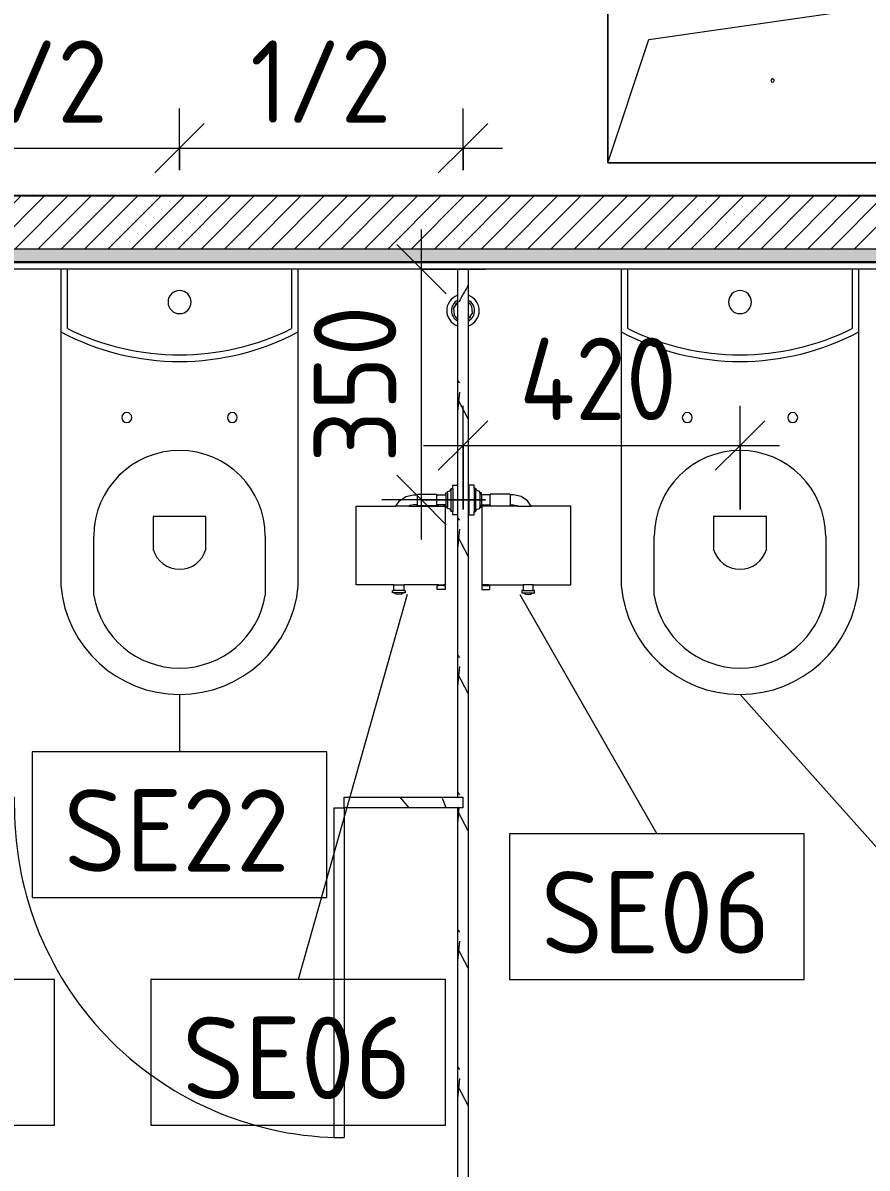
# Model space of a CAD drawing. Header units: millimetres. Extents: x 63482 to 319368, y -8553 to 29000.
# Drawn here: x 301917 to 303197, y 8606 to 10342 of the extents above; entities that cross this region are included whole.
import ezdxf

# ---------------------------------------------------------------- set-up
doc = ezdxf.new("R2010")
doc.units = ezdxf.units.MM
for name, color, linetype, lineweight in [('A-ANNO-DIMS', 7, 'Continuous', 9), ('A-ANNO-DIMS-50', 7, 'Continuous', 9), ('A-DOOR', 7, 'Continuous', 9), ('A-GENM', 7, 'Continuous', 9), ('A-WALL', 7, 'Continuous', 9), ('I-WALL', 7, 'Continuous', 9), ('P-SANR-FIXT-IDEN', 7, 'Continuous', 9)]:
    doc.layers.add(name, color=color, linetype=linetype, lineweight=lineweight)
for name, color, linetype, lineweight, true_color in [('A-DETL-GENF-1', 7, 'Continuous', 9, 0x4994b4), ('A-WALL-1', 7, 'Continuous', 25, 0x3c3c3c), ('A-WALL-FNSH-1', 7, 'Continuous', 15, 0x3c3c3c), ('P-SANR-FIXT-1', 7, 'Continuous', 15, 0x4994b4)]:
    doc.layers.add(name, color=color, linetype=linetype, lineweight=lineweight, true_color=true_color)
doc.styles.add('GOST Common', font='GOST_Common.ttf', dxfattribs={"height": 125})
doc.styles.add('ISOCPEUR', font='isocpeur.ttf', dxfattribs={"width": 0.9, "height": 125})
doc.dimstyles.new('ISO-2_5_0_9К_БОЛЬШОЙ', dxfattribs={"dimscale": 304.8, "dimtxt": 124.497647, "dimasz": 0.246063, "dimexe": 0.19685, "dimexo": 0.492126, "dimgap": 0, "dimtad": 1, "dimdec": 0, "dimrnd": 10, "dimzin": 0, "dimdsep": 46, "dimtxsty": 'ISOCPEUR', "dimblk1": 'OBLIQUE', "dimblk2": 'OBLIQUE', "dimsah": 1, "dimcen": 0.09, "dimdle": 0.19685, "dimazin": 0, "dimtfac": 1, "dimtdec": 4, "dimtix": 1, "dimtmove": 0, "dimatfit": 3, "dimfxl": 1, "dimtvp": 1, "dimtolj": 1, "dimtzin": 0, "dimarcsym": 2})
pattern_1 = [(288.435, (97775.355, 9160), (208.250902, -416.49961), [79.025, -579.519]), (319.399, (97800.345, 9085.03), (1249.5049425, -1041.2430683), [38.399, -1881.571]), (316.848, (97621.25, 9060.04), (3123.769422, -2915.4788923), [91.346, -4475.934]), (289.983, (97687.89, 8997.565), (624.746965, -1666.001328), [48.75, -2388.754]), (270, (97704.55, 9160), (208.25, -208.25), [41.65, -166.6]), (298.443, (97704.55, 9118.35), (-1457.75313005, 2707.24838793), [113.682, -5570.435]), (264.289, (97758.695, 9018.39), (208.2636477, 1874.2483835), [41.858, -2051.029]), (309.806, (97754.53, 8976.74), (-833.007541, 1041.2439595), [32.53, -1593.955])]

# ---------------------------------------------------------------- blocks, each defined once
blk = doc.blocks.new('GM_Отверстие прямоугольное _в плите_ - Отверстие-V334-Фрагмент 3_2')
at = {"layer": 'A-GENM'}
for p, q in [((-250, -125), (-250, 125)), ((-250, 125), (-250, -125)), ((-187.5, 62.5), (250, 125)), ((250, 125), (250, -125)), ((250, -125), (250, 125)), ((-250, -125), (-187.5, 62.5)), ((250, -125), (-250, -125)), ((-250, -125), (250, -125))]:
    blk.add_line(p, q, dxfattribs=at)
for start, end in [(360, 180), (180, 360)]:
    blk.add_arc((0, 0), 2.5, start, end, dxfattribs=at)
blk = doc.blocks.new('FP_343-Фрагмент 3_2')
at = {"layer": 'A-GENM'}
for p, q in [((20.3, 8), (21.8, 7)), ((21.8, 7), (23.4, 6.1)), ((23.4, 6.1), (25, 5.1)), ((25, 5.1), (26.7, 4.2)), ((26.7, 4.2), (28.4, 3.2)), ((28.4, 3.2), (30.1, 2.2)), ((30.1, 2.2), (31.8, 1.3)), ((31.8, 1.3), (33.5, 0.3)), ((33.5, 0.3), (35.2, -0.6)), ((35.2, -0.6), (37, -1.6)), ((37, -1.6), (38.8, -2.6)), ((38.8, -2.6), (40.6, -3.5)), ((40.6, -3.5), (42.3, -4.5)), ((42.3, -4.5), (44.1, -5.4)), ((44.1, -5.4), (45.9, -6.4))]:
    blk.add_line(p, q, dxfattribs=at)
blk = doc.blocks.new('131_Сантехническая перегородка 7 - СП-1-30858579-Фрагмент 3_2')
at = {"layer": 'A-GENM'}
h = blk.add_hatch(dxfattribs=at)
h.set_pattern_fill('FP_145', color=256, style=0, pattern_type=2)
h.set_pattern_definition([(198.435, (9964.92, -97705.355), (-416.49961, -208.250902), [79.025, -579.519]), (229.399, (9889.95, -97730.345), (-1041.2430683, -1249.5049425), [38.399, -1881.571]), (226.848, (9864.96, -97551.25), (-2915.4788923, -3123.769422), [91.346, -4475.934]), (199.983, (9802.485, -97617.89), (-1666.001328, -624.746965), [48.75, -2388.754]), (180, (9964.92, -97634.55), (-208.25, -208.25), [41.65, -166.6]), (208.443, (9923.27, -97634.55), (2707.24838793, 1457.75313005), [113.682, -5570.435]), (174.289, (9823.31, -97688.695), (1874.2483835, -208.2636477), [41.858, -2051.029]), (219.806, (9781.66, -97684.53), (1041.2439595, 833.007541), [32.53, -1593.955])])
h.paths.add_polyline_path([(2165.9, -8), (2165.9, 8), (45.9, 8), (45.9, -8), (796.9, -8), (796.9, 0), (812.9, 0), (812.9, -8), (1889.1, -8)])
for p, q in [((-4.1, 8), (45.9, 8)), ((45.9, 8), (2165.9, 8)), ((45.9, -8), (-4.1, -8)), ((796.9, -8), (45.9, -8)), ((2165.9, -8), (812.9, -8))]:
    blk.add_line(p, q, dxfattribs=at)
at = {"layer": 'A-GENM', "flags": 128}
for points in [[(71.5, 8), (62.7, 14.5), (51.9, 13.4), (45.9, 8)], [(45.9, -8), (54.7, -14.5), (65.5, -13.4), (71.5, -8)]]:
    blk.add_lwpolyline(points, dxfattribs=at)
at = {"layer": 'A-GENM'}
for radius, start, end in [(24.6, 19.9113, 160.0887), (17.6, 28.9731, 151.0269), (15.1, 126.8617, 139.5341), (15.1, 78.8699, 82.6459), (15.1, 40.4659, 53.124), (24.6, 199.9113, 340.0887), (17.6, 208.9731, 331.0269), (15.1, 220.4659, 233.124), (15.1, 258.8699, 262.6459), (15.1, 306.8617, 319.5341)]:
    blk.add_arc((58.7, 0), radius, start, end, dxfattribs=at)
blk.add_blockref('FP_343-Фрагмент 3_2', (0, 0), dxfattribs=at)
blk = doc.blocks.new('131_Сантехническая перегородка_Дверь 5 - СД-1-V347-Фрагмент 3_2')
at = {"layer": 'A-DOOR'}
h = blk.add_hatch(dxfattribs=at)
h.set_pattern_fill('FP_151', color=256, style=0, pattern_type=2)
h.set_pattern_definition(pattern_1)
h.paths.add_polyline_path([(930, 8), (750, 8), (750, -8), (930, -8)])
at = {"layer": 'A-GENM'}
h = blk.add_hatch(dxfattribs=at)
h.set_pattern_fill('FP_151', color=256, style=0, pattern_type=2)
h.set_pattern_definition(pattern_1)
h.paths.add_polyline_path([(250, 8), (70, 8), (70, -8), (250, -8)])
at = {"layer": 'A-DOOR'}
for p, q in [((266, 508), (250, 508)), ((250, 8), (250, 508)), ((266, 8), (266, 508)), ((266, 8), (250, 8))]:
    blk.add_line(p, q, dxfattribs=at)
blk.add_arc((250, 8), 500, 360, 90, dxfattribs=at)
at = {"layer": 'A-GENM'}
for p, q in [((70, 8), (250, 8)), ((70, 8), (70, -8)), ((250, 8), (250, -8)), ((750, 8), (930, 8)), ((750, 8), (750, -8)), ((930, 8), (930, -8)), ((250, -8), (70, -8)), ((930, -8), (750, -8))]:
    blk.add_line(p, q, dxfattribs=at)
blk = doc.blocks.new('WC Seat_2 with Cistern-Wall Based - SE22-33487382-Фрагмент 3_2')
at = {"layer": 'P-SANR-FIXT-1'}
for p, q in [((-5, 410.5), (-5, 500.5)), ((255, 500.5), (255, 410.5)), ((-55, 485.5), (-55, 100.5)), ((305, 100.5), (305, 485.5)), ((85, 430.5), (85, 380.5)), ((165, 380.5), (165, 430.5)), ((85, 380.5), (165, 380.5)), ((-55, 100.5), (-55, 5.5)), ((-45, 5.5), (-45, 95.6)), ((295, 95.6), (295, 5.5)), ((305, 5.5), (305, 100.5))]:
    blk.add_line(p, q, dxfattribs=at)
for centre, radius, start, end in [((125, 469.8), 180.7, 4.9791, 175.0209), ((125, 478.7), 131.8, 9.5273, 170.4727), ((125, 418.8), 41.7, 16.2602, 163.7398), ((125, 410.5), 130, 180, 360), ((45, 230.5), 7.5, 0, 180), ((45, 230.5), 7.5, 180, 360), ((205, 230.5), 7.5, 0, 180), ((205, 230.5), 7.5, 180, 360), ((125, -237), 382.5, 61.9275, 118.0725), ((125, -247), 382.5, 63.6122, 116.3878), ((125, 55.5), 17.5, 0, 180), ((125, 55.5), 17.5, 180, 360)]:
    blk.add_arc(centre, radius, start, end, dxfattribs=at)
blk = doc.blocks.new('WC Seat_2 with Cistern-Wall Based - SE21-33487045-Фрагмент 3_2')
at = {"layer": 'P-SANR-FIXT-1'}
for p, q in [((-5, 410.5), (-5, 500.5)), ((255, 500.5), (255, 410.5)), ((-55, 485.5), (-55, 100.5)), ((305, 100.5), (305, 485.5)), ((85, 430.5), (85, 380.5)), ((165, 380.5), (165, 430.5)), ((85, 380.5), (165, 380.5)), ((-55, 100.5), (-55, 5.5)), ((-45, 5.5), (-45, 95.6)), ((295, 95.6), (295, 5.5)), ((305, 5.5), (305, 100.5))]:
    blk.add_line(p, q, dxfattribs=at)
for centre, radius, start, end in [((125, 469.8), 180.7, 4.9791, 175.0209), ((125, 478.7), 131.8, 9.5273, 170.4727), ((125, 418.8), 41.7, 16.2602, 163.7398), ((125, 410.5), 130, 180, 360), ((45, 230.5), 7.5, 0, 180), ((45, 230.5), 7.5, 180, 360), ((205, 230.5), 7.5, 0, 180), ((205, 230.5), 7.5, 180, 360), ((125, -237), 382.5, 61.9275, 118.0725), ((125, -247), 382.5, 63.6122, 116.3878), ((125, 55.5), 17.5, 0, 180), ((125, 55.5), 17.5, 180, 360)]:
    blk.add_arc(centre, radius, start, end, dxfattribs=at)
blk = doc.blocks.new('Sanitary_Toilet-Accessories_Gessi_Wall-mounted-paper-roll-holder-65449 - Chrome-V367-Фрагмент 3_2')
at = {"layer": 'A-DETL-GENF-1'}
for p, q in [((97744.3, 9636.5), (97744.3, 9641.5)), ((97744.3, 9641.5), (97751.5, 9641.5)), ((97663.4, 9617.9), (97673, 9624.3)), ((97673, 9624.3), (97684.3, 9626.5)), ((97684.3, 9626.5), (97689.8, 9626.5)), ((97689.8, 9626.5), (97689.8, 9628)), ((97689.8, 9628), (97719.8, 9628)), ((97689.8, 9626.5), (97689.8, 9611.5)), ((97719.8, 9628), (97719.8, 9626.5)), ((97719.8, 9611.5), (97719.8, 9626.5)), ((97719.8, 9626.5), (97733.3, 9626.5)), ((97733.3, 9626.5), (97733.3, 9630)), ((97733.3, 9630), (97735.8, 9630)), ((97733.3, 9628), (97733.3, 9609.5)), ((97735.8, 9632), (97737.8, 9632.3)), ((97735.8, 9630), (97735.8, 9632)), ((97735.8, 9630), (97735.8, 9608)), ((97737.8, 9632.3), (97739.7, 9633.3)), ((97739.7, 9633.3), (97741.1, 9634.8)), ((97741.1, 9634.8), (97741.8, 9636.5)), ((97741.8, 9601.6), (97741.8, 9636.5)), ((97741.8, 9636.5), (97744.3, 9636.5)), ((97744.3, 9636.5), (97744.3, 9601.5)), ((97597.5, 9607.9), (97597.7, 9609.5)), ((97597.5, 9491.8), (97597.5, 9607.9)), ((97597.7, 9609.5), (97657.8, 9609.5)), ((97657.8, 9609.5), (97663.4, 9617.9)), ((97677.4, 9609.5), (97657.8, 9609.5)), ((97678.7, 9610.4), (97677.4, 9609.5)), ((97677.4, 9609.5), (97722.5, 9609.5)), ((97684.3, 9611.5), (97678.7, 9610.4)), ((97689.8, 9611.5), (97684.3, 9611.5)), ((97689.8, 9610), (97689.8, 9611.5)), ((97719.8, 9610), (97689.8, 9610)), ((97722.5, 9611.5), (97719.8, 9611.5)), ((97719.8, 9611.5), (97719.8, 9610)), ((97730.5, 9611.5), (97722.5, 9611.5)), ((97722.5, 9609.5), (97722.5, 9611.5)), ((97722.5, 9609.5), (97730.5, 9609.5)), ((97733.3, 9611.5), (97730.5, 9611.5)), ((97730.5, 9611.5), (97730.5, 9609.5)), ((97730.5, 9609.5), (97732.5, 9609.5)), ((97732.5, 9609.5), (97732.5, 9490.5)), ((97733.3, 9608), (97733.3, 9611.5)), ((97735.8, 9608), (97733.3, 9608)), ((97735.8, 9606), (97735.8, 9608)), ((97737.8, 9605.7), (97735.8, 9606)), ((97739.7, 9604.8), (97737.8, 9605.7)), ((97741.1, 9603.3), (97739.7, 9604.8)), ((97741.8, 9601.6), (97741.1, 9603.3)), ((97744.3, 9601.5), (97741.8, 9601.6)), ((97744.3, 9596.5), (97744.3, 9601.5)), ((97751.5, 9596.5), (97744.3, 9596.5)), ((97597.7, 9490.5), (97597.5, 9491.8)), ((97654.8, 9490.5), (97597.7, 9490.5)), ((97654.8, 9490.5), (97669.8, 9490.5)), ((97654.8, 9481.5), (97654.8, 9490.5)), ((97722.5, 9490.5), (97669.8, 9490.5)), ((97669.8, 9490.5), (97669.8, 9481.5)), ((97720.5, 9483), (97720.5, 9489.5)), ((97720.5, 9489.5), (97722.5, 9489.5)), ((97732.5, 9483), (97720.5, 9483)), ((97722.5, 9490.5), (97730.5, 9490.5)), ((97722.5, 9489.5), (97722.5, 9490.5)), ((97730.5, 9489.5), (97722.5, 9489.5)), ((97732.5, 9490.5), (97730.5, 9490.5)), ((97730.5, 9490.5), (97730.5, 9489.5)), ((97730.5, 9489.5), (97732.5, 9489.5)), ((97732.5, 9489.5), (97732.5, 9483)), ((97652.8, 9478), (97652.8, 9481.5)), ((97652.8, 9481.5), (97654.8, 9481.5)), ((97654.8, 9478), (97652.8, 9478)), ((97669.8, 9481.5), (97654.8, 9481.5)), ((97669.8, 9478), (97654.8, 9478)), ((97658.3, 9476.2), (97654.8, 9478)), ((97662.3, 9475.5), (97658.3, 9476.2)), ((97666.3, 9476.2), (97662.3, 9475.5)), ((97669.8, 9478), (97666.3, 9476.2)), ((97669.8, 9481.5), (97671.8, 9481.5)), ((97671.8, 9478), (97669.8, 9478)), ((97671.8, 9481.5), (97671.8, 9478))]:
    blk.add_line(p, q, dxfattribs=at)
blk = doc.blocks.new('Sanitary_Toilet-Accessories_Gessi_Wall-mounted-paper-roll-holder-65449 - Chrome-30916167-Фрагмент 3_2')
at = {"layer": 'A-DETL-GENF-1'}
for p, q in [((97768.3, 9641.5), (97768.3, 9596.5)), ((97776.3, 9641.5), (97768.3, 9641.5)), ((97776.3, 9636.5), (97776.3, 9641.5)), ((97776.3, 9636.5), (97776.3, 9601.5)), ((97778.8, 9636.5), (97776.3, 9636.5)), ((97778.8, 9601.6), (97778.8, 9636.5)), ((97779.5, 9634.8), (97778.8, 9636.5)), ((97780.9, 9633.3), (97779.5, 9634.8)), ((97782.8, 9632.3), (97780.9, 9633.3)), ((97784.8, 9632), (97782.8, 9632.3)), ((97784.8, 9630), (97784.8, 9632)), ((97784.8, 9630), (97784.8, 9608)), ((97787.3, 9630), (97784.8, 9630)), ((97787.3, 9626.5), (97787.3, 9630)), ((97787.3, 9628), (97787.3, 9609.5)), ((97800.8, 9626.5), (97787.3, 9626.5)), ((97800.8, 9628), (97800.8, 9626.5)), ((97830.8, 9628), (97800.8, 9628)), ((97800.8, 9611.5), (97800.8, 9626.5)), ((97830.8, 9626.5), (97830.8, 9628)), ((97830.8, 9626.5), (97830.8, 9611.5)), ((97836.3, 9626.5), (97830.8, 9626.5)), ((97847.6, 9624.3), (97836.3, 9626.5)), ((97857.1, 9617.9), (97847.6, 9624.3)), ((97779.5, 9603.3), (97780.9, 9604.8)), ((97780.9, 9604.8), (97782.8, 9605.7)), ((97782.8, 9605.7), (97784.8, 9606)), ((97784.8, 9608), (97787.3, 9608)), ((97784.8, 9606), (97784.8, 9608)), ((97787.3, 9611.5), (97790, 9611.5)), ((97787.3, 9608), (97787.3, 9611.5)), ((97788, 9609.5), (97788, 9490.5)), ((97790, 9609.5), (97788, 9609.5)), ((97790, 9611.5), (97798, 9611.5)), ((97790, 9611.5), (97790, 9609.5)), ((97798, 9609.5), (97790, 9609.5)), ((97798, 9611.5), (97800.8, 9611.5)), ((97798, 9609.5), (97798, 9611.5)), ((97843.2, 9609.5), (97798, 9609.5)), ((97800.8, 9611.5), (97800.8, 9610)), ((97800.8, 9610), (97830.8, 9610)), ((97830.8, 9611.5), (97836.3, 9611.5)), ((97830.8, 9610), (97830.8, 9611.5)), ((97836.3, 9611.5), (97841.8, 9610.4)), ((97841.8, 9610.4), (97843.2, 9609.5)), ((97843.2, 9609.5), (97862.7, 9609.5)), ((97862.7, 9609.5), (97857.1, 9617.9)), ((97922.8, 9609.5), (97862.7, 9609.5)), ((97923, 9607.9), (97922.8, 9609.5)), ((97923, 9491.8), (97923, 9607.9)), ((97768.3, 9596.5), (97776.3, 9596.5)), ((97776.3, 9601.5), (97778.8, 9601.6)), ((97776.3, 9596.5), (97776.3, 9601.5)), ((97778.8, 9601.6), (97779.5, 9603.3)), ((97788, 9490.5), (97790, 9490.5)), ((97788, 9489.5), (97788, 9483)), ((97790, 9489.5), (97788, 9489.5)), ((97788, 9483), (97800, 9483)), ((97798, 9490.5), (97790, 9490.5)), ((97790, 9490.5), (97790, 9489.5)), ((97790, 9489.5), (97798, 9489.5)), ((97798, 9490.5), (97850.8, 9490.5)), ((97798, 9489.5), (97798, 9490.5)), ((97800, 9489.5), (97798, 9489.5)), ((97800, 9483), (97800, 9489.5)), ((97865.8, 9490.5), (97850.8, 9490.5)), ((97850.8, 9490.5), (97850.8, 9481.5)), ((97865.8, 9490.5), (97922.8, 9490.5)), ((97865.8, 9481.5), (97865.8, 9490.5)), ((97922.8, 9490.5), (97923, 9491.8)), ((97848.8, 9481.5), (97848.8, 9478)), ((97850.8, 9481.5), (97848.8, 9481.5)), ((97848.8, 9478), (97850.8, 9478)), ((97850.8, 9481.5), (97865.8, 9481.5)), ((97850.8, 9478), (97865.8, 9478)), ((97850.8, 9478), (97854.3, 9476.2)), ((97854.3, 9476.2), (97858.3, 9475.5)), ((97858.3, 9475.5), (97862.3, 9476.2)), ((97862.3, 9476.2), (97865.8, 9478)), ((97867.8, 9481.5), (97865.8, 9481.5)), ((97865.8, 9478), (97867.8, 9478)), ((97867.8, 9478), (97867.8, 9481.5))]:
    blk.add_line(p, q, dxfattribs=at)
blk = doc.blocks.new('М_сантехническая_рамка1 - В рамке-30590747-Фрагмент 3_2')
at = {"layer": 'P-SANR-FIXT-IDEN'}
for p, q in [((4.293, 2.24), (-4.639, 2.24)), ((-4.639, 2.24), (-4.639, -2.178)), ((4.293, -2.178), (4.293, 2.24)), ((-4.639, -2.178), (4.293, -2.178))]:
    blk.add_line(p, q, dxfattribs=at)
blk = doc.blocks.new('DIMBLOCK69-Фрагмент 3_2')
at = {"layer": 'A-ANNO-DIMS-50'}
for p, q in [((301724.5, 10118), (301724.5, 10212.6)), ((302154.3, 10119), (302154.3, 10212.6)), ((301724.5, 10152.6), (302154.3, 10152.6)), ((301724.5, 10152.6), (301724.5, 10118)), ((302154.3, 10152.6), (302154.3, 10119))]:
    blk.add_line(p, q, dxfattribs=at)
at = {"layer": 'A-ANNO-DIMS-50', "lineweight": 20}
for p, q in [((301724.5, 10152.6), (301762, 10190.1)), ((302154.3, 10152.6), (302191.8, 10190.1)), ((301724.5, 10152.6), (301687, 10115.1)), ((302154.3, 10152.6), (302116.8, 10115.1))]:
    blk.add_line(p, q, dxfattribs=at)
at = {"layer": 'A-ANNO-DIMS-50', "color": 0, "insert": (301831.7, 10315.9), "char_height": 125, "width": 258.572, "attachment_point": 1, "line_spacing_factor": 1.149209, "style": 'ISOCPEUR'}
blk.add_mtext('1/2', dxfattribs=at)
blk = doc.blocks.new('_Oblique')
at = {"color": 0, "linetype": 'ByBlock', "lineweight": -2}
blk.add_line((-0.5, -0.5), (0.5, 0.5), dxfattribs=at)
blk = doc.blocks.new('DIMBLOCK70-Фрагмент 3_2')
at = {"layer": 'A-ANNO-DIMS-50'}
for p, q in [((302154.3, 10119), (302154.3, 10212.6)), ((302584.1, 10119), (302584.1, 10212.6)), ((302154.3, 10152.6), (302644.1, 10152.6)), ((302154.3, 10152.6), (302154.3, 10119)), ((302584.1, 10152.6), (302584.1, 10119))]:
    blk.add_line(p, q, dxfattribs=at)
at = {"layer": 'A-ANNO-DIMS-50', "lineweight": 20}
for p, q in [((302154.3, 10152.6), (302191.8, 10190.1)), ((302584.1, 10152.6), (302621.6, 10190.1)), ((302154.3, 10152.6), (302116.8, 10115.1)), ((302584.1, 10152.6), (302546.6, 10115.1))]:
    blk.add_line(p, q, dxfattribs=at)
at = {"layer": 'A-ANNO-DIMS-50', "color": 0, "insert": (302261.5, 10315.9), "char_height": 125, "width": 258.572, "attachment_point": 1, "line_spacing_factor": 1.149209, "style": 'ISOCPEUR'}
blk.add_mtext('1/2', dxfattribs=at)
blk = doc.blocks.new('DIMBLOCK74-Фрагмент 3_2')
at = {"layer": 'A-ANNO-DIMS-50'}
for p, q in [((302521.1, 9559), (302521.1, 10029)), ((302618.1, 9969), (302461.1, 9969)), ((302521.1, 9969), (302618.1, 9969)), ((302618.1, 9619), (302461.1, 9619)), ((302521.1, 9619), (302618.1, 9619))]:
    blk.add_line(p, q, dxfattribs=at)
at = {"layer": 'A-ANNO-DIMS-50', "lineweight": 20}
for p, q in [((302521.1, 9969), (302483.6, 10006.5)), ((302521.1, 9969), (302558.6, 9931.5)), ((302521.1, 9619), (302483.6, 9656.5)), ((302521.1, 9619), (302558.6, 9581.5))]:
    blk.add_line(p, q, dxfattribs=at)
at = {"layer": 'A-ANNO-DIMS-50', "color": 0, "insert": (302357.8, 9675.5), "char_height": 125, "width": 284.429, "attachment_point": 1, "rotation": 90, "line_spacing_factor": 1.149209, "style": 'ISOCPEUR'}
blk.add_mtext('350', dxfattribs=at)
blk = doc.blocks.new('DIMBLOCK79-Фрагмент 3_2')
at = {"layer": 'A-ANNO-DIMS-50'}
for p, q in [((302584.1, 9604.7), (302584.1, 9761.7)), ((303004.1, 9604.7), (303004.1, 9761.7)), ((302524.1, 9701.7), (303064.1, 9701.7)), ((302584.1, 9701.7), (302584.1, 9604.7)), ((303004.1, 9701.7), (303004.1, 9604.7))]:
    blk.add_line(p, q, dxfattribs=at)
at = {"layer": 'A-ANNO-DIMS-50', "lineweight": 20}
for p, q in [((302584.1, 9701.7), (302621.6, 9739.2)), ((303004.1, 9701.7), (303041.6, 9739.2)), ((302584.1, 9701.7), (302546.6, 9664.2)), ((303004.1, 9701.7), (302966.6, 9664.2))]:
    blk.add_line(p, q, dxfattribs=at)
at = {"layer": 'A-ANNO-DIMS-50', "color": 0, "insert": (302669.6, 9865), "char_height": 125, "width": 298.794, "attachment_point": 1, "line_spacing_factor": 1.149209, "style": 'ISOCPEUR'}
blk.add_mtext('420', dxfattribs=at)

msp = doc.modelspace()

# ---------------------------------------------------------------- hatches: boundary and pattern name
at = {"layer": 'I-WALL'}
h = msp.add_hatch(dxfattribs=at)
h.set_pattern_fill('FP_9', color=256, style=0, pattern_type=2)
h.set_pattern_definition([(45, (204824.617, 0), (-17.6776695, 17.6776695), [])])
h.paths.add_polyline_path([(305884.6, 10000), (305904.6, 10000), (305904.6, 10080), (299114.6, 10080), (299114.6, 10000), (304773, 10000)])
h = msp.add_hatch(dxfattribs=at)
h.set_pattern_fill('FP_10', color=256, style=0, pattern_type=2)
h.set_pattern_definition([(0, (204824.617, 0), (60.96, 15.24), [5.029, -40.691, 5.029, -40.691, -243.84]), (0, (204824.617, 0), (60.96, 15.24), [-91.44, 5.029, -86.411, 5.029, -40.691, -106.68]), (0, (204824.617, 0), (60.96, 15.24), [-228.6, 5.029, -25.451, 5.029, -71.171]), (120, (204847.477, 7.62), (-43.6782272, 45.1729086), [5.029, -40.691, 5.029, -40.691, -243.84]), (120, (204847.477, 7.62), (-43.6782272, 45.1729086), [-91.44, 5.029, -86.411, 5.029, -40.691, -106.68]), (120, (204847.477, 7.62), (-43.6782272, 45.1729086), [-228.6, 5.029, -25.451, 5.029, -71.171]), (240, (204855.097, 38.1), (-17.2817728, -60.4129086), [5.029, -40.691, 5.029, -40.691, -243.84]), (240, (204855.097, 38.1), (-17.2817728, -60.4129086), [-91.44, 5.029, -86.411, 5.029, -40.691, -106.68]), (240, (204855.097, 38.1), (-17.2817728, -60.4129086), [-228.6, 5.029, -25.451, 5.029, -71.171])])
h.paths.add_polyline_path([(305883.6, 9980), (305884.6, 9980), (305884.6, 10000), (299134.6, 10000), (299134.6, 9980), (304773, 9980)])

# ---------------------------------------------------------------- linework, layer by layer
at = {"layer": 'A-WALL'}
msp.add_line((299114.6, 10000), (305904.6, 10000), dxfattribs=at)
at = {"layer": 'A-WALL-1'}
for p, q in [((305904.6, 10080), (299114.6, 10080)), ((299134.6, 9980), (305884.6, 9980))]:
    msp.add_line(p, q, dxfattribs=at)
at = {"layer": 'A-WALL-FNSH-1'}
msp.add_line((299135.6, 9979), (305883.6, 9979), dxfattribs=at)
at = {"layer": 'I-WALL'}
msp.add_line((305884.6, 9969), (299145.6, 9969), dxfattribs=at)
at = {"layer": 'P-SANR-FIXT-IDEN'}
for p, q in [((302499.5, 9475.5), (302334.1, 8891.9)), ((302670.3, 9475.5), (302877.9, 9112.8)), ((302154.3, 9323.9), (302154.3, 9236.8)), ((303004.1, 9323.9), (303291.1, 9002.3))]:
    msp.add_line(p, q, dxfattribs=at)

# ---------------------------------------------------------------- block references
at = {"layer": 'A-GENM'}
msp.add_blockref('GM_Отверстие прямоугольное _в плите_ - Отверстие-V334-Фрагмент 3_2', (303053.5, 10255), dxfattribs=at)
for name, p, rotation in [('131_Сантехническая перегородка 7 - СП-1-30858579-Фрагмент 3_2', (302584.1, 9964.9), 269.9999999999999), ('131_Сантехническая перегородка_Дверь 5 - СД-1-V347-Фрагмент 3_2', (302654.1, 9160), 180)]:
    msp.add_blockref(name, p, dxfattribs=dict(at, rotation=rotation))
at = {"layer": 'P-SANR-FIXT-1', "rotation": 180}
for name, p in [('WC Seat_2 with Cistern-Wall Based - SE22-33487382-Фрагмент 3_2', (302279.3, 9974.5)), ('WC Seat_2 with Cistern-Wall Based - SE21-33487045-Фрагмент 3_2', (303129.1, 9974.5))]:
    msp.add_blockref(name, p, dxfattribs=at)
at = {"layer": 'P-SANR-FIXT-1'}
for name in ['Sanitary_Toilet-Accessories_Gessi_Wall-mounted-paper-roll-holder-65449 - Chrome-V367-Фрагмент 3_2', 'Sanitary_Toilet-Accessories_Gessi_Wall-mounted-paper-roll-holder-65449 - Chrome-30916167-Фрагмент 3_2']:
    msp.add_blockref(name, (204824.6, 0), dxfattribs=at)
at = {"layer": 'P-SANR-FIXT-IDEN', "xscale": 49.99999999999998, "yscale": 49.99999999999998, "zscale": 49.99999999999998}
for p in [(302163, 9124.8), (302886.5, 9000.7), (301750.2, 8779.8), (302342.8, 8779.8)]:
    msp.add_blockref('М_сантехническая_рамка1 - В рамке-30590747-Фрагмент 3_2', p, dxfattribs=at)

# ---------------------------------------------------------------- texts
at = {"layer": 'P-SANR-FIXT-IDEN', "char_height": 125, "width": 444.937, "attachment_point": 1, "style": 'GOST Common'}
for s, insert in [('SE22', (301978.7, 9180.2)), ('SE06', (302702.2, 9056.1)), ('SE06', (302158.5, 8835.3))]:
    msp.add_mtext(s, dxfattribs=dict(at, insert=insert))

# ---------------------------------------------------------------- dimensions: what is measured, and where the dimension line sits
at = {"layer": 'A-ANNO-DIMS'}
for base, p1, p2, override, picture, middle in [((302154.3, 10152.6), (301724.5, 9968), (302154.3, 9969), {"dimpost": '<>', "dimfxl": 429.813697}, 'DIMBLOCK69-Фрагмент 3_2', (301939.4, 10215.1)), ((302584.1, 10152.6), (302154.3, 9969), (302584.1, 9969), {"dimpost": '<>', "dimfxl": 429.812534}, 'DIMBLOCK70-Фрагмент 3_2', (302369.2, 10215.1))]:
    dim = msp.add_linear_dim(base=base, p1=p1, p2=p2, text='1/2', dimstyle='ISO-2_5_0_9К_БОЛЬШОЙ', override=override, dxfattribs=at)
    dim.commit()
    dim.dimension.update_dxf_attribs({"geometry": picture, "text_midpoint": middle})
dim = msp.add_linear_dim(base=(302521.1, 9969), p1=(302468.1, 9619), p2=(302468.1, 9969), angle=90, dimstyle='ISO-2_5_0_9К_БОЛЬШОЙ', override={"dimpost": '<>', "dimfxl": 349.962178}, dxfattribs=at)
dim.commit()
dim.dimension.update_dxf_attribs({"geometry": 'DIMBLOCK74-Фрагмент 3_2', "text_midpoint": (302458.6, 9794)})
dim = msp.add_linear_dim(base=(303004.1, 9701.7), p1=(302584.1, 9754.7), p2=(303004.1, 9754.7), dimstyle='ISO-2_5_0_9К_БОЛЬШОЙ', override={"dimpost": '<>', "dimfxl": 419.937628}, dxfattribs=at)
dim.commit()
dim.dimension.update_dxf_attribs({"geometry": 'DIMBLOCK79-Фрагмент 3_2', "text_midpoint": (302794.1, 9764.2)})

doc.saveas('drawing.dxf')
